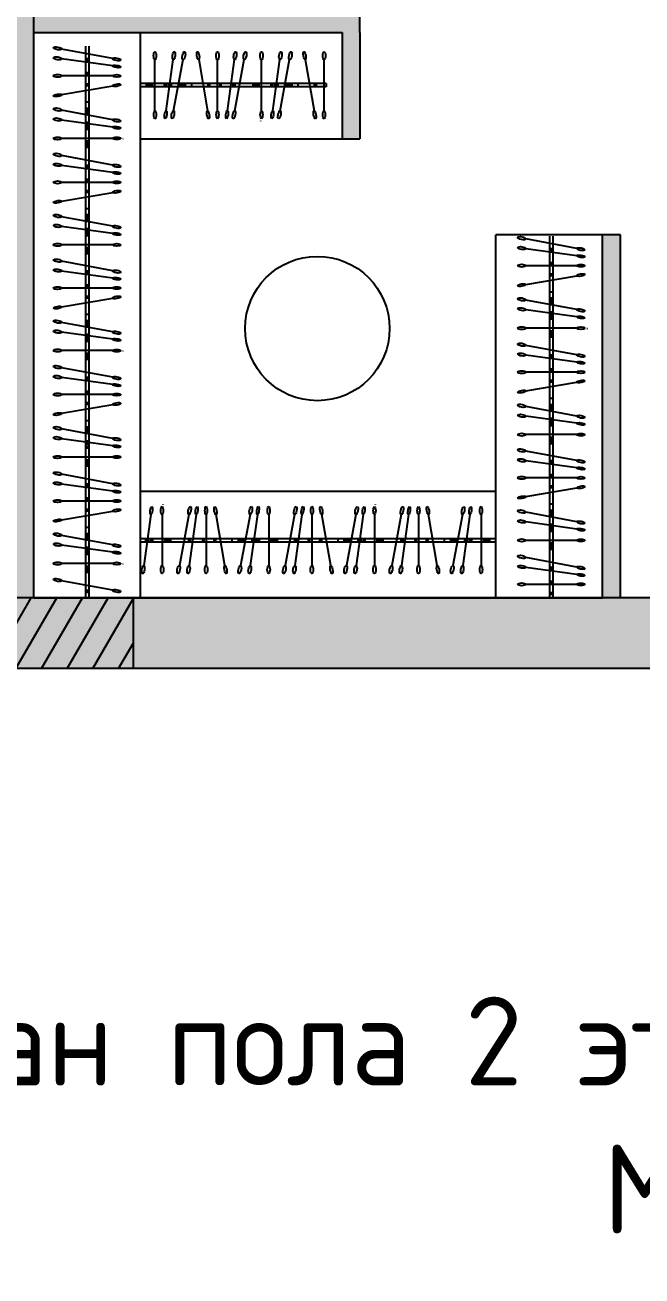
# Model space of a CAD drawing. Header units: inches. Extents: x -59797 to 874375, y -412711 to 5867.
# Drawn here: x 431875 to 435348, y -184021 to -176972 of the extents above; entities that cross this region are included whole.
import ezdxf

# ---------------------------------------------------------------- set-up
doc = ezdxf.new("R2010")
doc.units = ezdxf.units.IN
doc.header["$MEASUREMENT"] = 0
doc.layers.add('freecads.com', color=7, linetype='Continuous')
doc.styles.add('Annotative', font='GOST Common.ttf')
pattern_1 = [(60, (348541.79, -155096.67), (-108.25318, 62.5), [])]

msp = doc.modelspace()

# ---------------------------------------------------------------- hatches: boundary and pattern name
at = {"true_color": 0x939598}
h = msp.add_hatch(color=252, dxfattribs=at)
h.dxf.hatch_style = 1
h.paths.add_polyline_path([(428024.7, -171799.1), (427624.7, -171799.1), (427624.7, -178099.1), (428024.7, -178099.1)])
h.paths.add_polyline_path([(431437.6, -171799.1), (428024.7, -171799.1), (428024.7, -172199.1), (431437.6, -172199.1)])
h.paths.add_polyline_path([(431924.7, -176849.1), (431924.7, -176749.1), (431924.7, -175799.1), (431824.7, -175799.1), (431824.7, -176096.5), (431824.7, -177699.1), (428024.7, -177699.1), (428024.7, -178099.1), (431524.7, -178099.1), (431524.7, -180199.1), (431924.7, -180199.1)])
h.paths.add_polyline_path([(433759.3, -176860), (433659.3, -176860), (433659.3, -176914.2), (431924.7, -176914.2), (431924.7, -177014.2), (433659.3, -177014.2), (433659.3, -177614.2), (433759.3, -177614.2), (433759.3, -177014.2)])
h.paths.add_polyline_path([(437624.7, -175699.1), (437439.7, -175699.1), (433759.3, -175699.1), (433759.3, -175602.2), (433659.3, -175602.2), (433659.3, -175861.6), (433759.3, -175861.6), (433759.3, -175837.2), (433759.3, -175799.1), (437624.7, -175799.1)])
h.paths.add_polyline_path([(438024.7, -175399.1), (438024.7, -174938.5), (437913.8, -174938.5), (437624.7, -174938.5), (437624.7, -175699.1), (437624.7, -175799.1), (438024.7, -175799.1)])
h.paths.add_polyline_path([(437912.2, -180199.1), (436021, -180199.1), (435821, -180199.1), (435433.1, -180199.1), (432482.9, -180199.1), (432482.9, -180599.1), (437912.2, -180599.1)])
h.paths.add_polyline_path([(429124.7, -174199.1), (428424.7, -174199.1), (428424.7, -174299.1), (429124.7, -174299.1)])
h = msp.add_hatch(color=252, dxfattribs=at)
h.dxf.hatch_style = 1
h.paths.add_polyline_path([(432482.9, -180199.1), (431924.7, -180199.1), (431437.6, -180199.1), (431437.6, -180599.1), (432482.9, -180599.1)])
h.paths.add_polyline_path([(438957.5, -180199.1), (438428.5, -180199.1), (438140.1, -180199.1), (437912.2, -180199.1), (437912.2, -180599.1), (438957.5, -180599.1)])
h.paths.add_polyline_path([(440424.7, -180199.1), (440024.7, -180199.1), (438957.5, -180199.1), (438957.5, -180599.1), (440424.7, -180599.1)])
h.paths.add_polyline_path([(440424.7, -175399.1), (440024.7, -175399.1), (440024.7, -175799.1), (440424.7, -175799.1)])
h.paths.add_polyline_path([(440024.7, -175399.1), (439024.7, -175399.1), (439024.7, -175799.1), (440024.7, -175799.1)])
h.paths.add_polyline_path([(439624.7, -171799.1), (438932.3, -171799.1), (438932.3, -172199.1), (439624.7, -172199.1)])
at = {"true_color": 0x636466}
h = msp.add_hatch(dxfattribs=at)
h.set_pattern_fill('ANSI31', color=251, scale=1000, angle=15)
h.set_pattern_definition(pattern_1)
h.paths.add_polyline_path([(439624.7, -172199.1), (439624.7, -171799.1), (438932.3, -171799.1), (438932.3, -172199.1)])
h.paths.add_polyline_path([(440024.7, -175799.1), (440424.7, -175799.1), (440424.7, -175399.1), (440024.7, -175399.1)])
h.paths.add_polyline_path([(435988.1, -179887.1), (435901.6, -179838.5), (435893.8, -179852.4), (435980.3, -179901)])
h.paths.add_polyline_path([(432482.9, -180199.1), (431924.7, -180199.1), (431437.6, -180199.1), (431437.6, -180599.1), (432482.9, -180599.1)])
at = {"true_color": 0x939598}
h = msp.add_hatch(color=252, dxfattribs=at)
h.dxf.hatch_style = 1
h.paths.add_polyline_path([(433759.3, -177014.2), (433659.3, -177014.2), (433659.3, -177614.2), (433759.3, -177614.2)])
h = msp.add_hatch(color=252, dxfattribs=at)
h.dxf.hatch_style = 1
h.paths.add_polyline_path([(435225.9, -178153.8), (435125.9, -178153.8), (435125.9, -180199.1), (435225.9, -180199.1)])
at = {"true_color": 0x636466}
h = msp.add_hatch(dxfattribs=at)
h.set_pattern_fill('ANSI31', color=251, scale=1000, angle=15)
h.set_pattern_definition(pattern_1)
h.paths.add_polyline_path([(438957.5, -180199.1), (438428.5, -180199.1), (437912.2, -180199.1), (437912.2, -180599.1), (438957.5, -180599.1)])
h.paths.add_polyline_path([(432037.7, -194129.6), (432042, -194128.4), (432045.5, -194127.9), (432049.5, -194127.8), (432053.8, -194128.1), (432058.3, -194128.7), (432062.8, -194129.6), (432067.2, -194130.8), (432071.1, -194132.2), (432076.2, -194134.7), (432080.2, -194138.2), (432080.5, -194141.5), (432078.1, -194143.4), (432075.6, -194144.3), (432072.4, -194144.9), (432068.7, -194145.2), (432064.5, -194145.2), (432060, -194144.7), (432055.5, -194144), (432051, -194142.9), (432046.9, -194141.6), (432041.3, -194139.3), (432036.6, -194135.7), (432035.3, -194132.3)])
edge = h.paths.add_edge_path()
edge.add_arc((438827.6, -194260.6), 24.6, 180, 204.4618)
edge.add_arc((438827.6, -194281), 24.6, 155.5382, 180)
edge.add_line((438802.9, -194281), (438802.9, -194260.6))
edge = h.paths.add_edge_path()
edge.add_arc((438827.6, -194281), 24.6, 0, 24.4618)
edge.add_arc((438827.6, -194260.6), 24.6, 335.5382, 360)
edge.add_line((438852.2, -194260.6), (438852.2, -194281))

# ---------------------------------------------------------------- linework, layer by layer
at = {"color": 7}
for p, q in [((431924.7, -180199.1), (431924.7, -176849.1)), ((433759.3, -177014.2), (433759.3, -176849.1)), ((431924.7, -177014.2), (433659.3, -177014.2)), ((432524.7, -180199.1), (432524.7, -177014.2)), ((433659.3, -177014.2), (433659.3, -177614.2)), ((433759.3, -177014.2), (433759.3, -177614.2)), ((432524.7, -177614.2), (433759.3, -177614.2)), ((434525.9, -180199.1), (434525.9, -178153.8)), ((435225.9, -178153.8), (434525.9, -178153.8)), ((435125.9, -180199.1), (435125.9, -178153.8)), ((435125.9, -180199.1), (435125.9, -178153.8)), ((435225.9, -180199.1), (435225.9, -178153.8)), ((432524.7, -179599.1), (433824.7, -179599.1)), ((433824.7, -179599.1), (433824.7, -179599.1)), ((433824.7, -179599.1), (434525.9, -179599.1)), ((431924.7, -180199.1), (431924.7, -180199.1)), ((431924.7, -180199.1), (433824.7, -180199.1)), ((433709.3, -180199.1), (435125.9, -180199.1)), ((433824.7, -180199.1), (433824.7, -180199.1))]:
    msp.add_line(p, q, dxfattribs=at)
for p, q in [((440024.7, -180199.1), (431437.6, -180199.1)), ((432482.9, -180199.1), (432482.9, -180599.1)), ((440424.7, -180599.1), (431437.6, -180599.1))]:
    msp.add_line(p, q)
at = {"color": 0}
for points in [[(432368.1, -177161.7), (432080.4, -177108.2)], [(432214.5, -177092.3), (432214.5, -177692.3)], [(432233.3, -177092.3), (432233.3, -177692.3)], [(432368.1, -177202.8), (432080.4, -177163.2)], [(432214.5, -177161.9), (432233.3, -177161.9)], [(432214.5, -177171.7), (432233.3, -177171.7)], [(432606, -177455.3), (432606, -177167.6)], [(432669.7, -177455.3), (432709.3, -177167.6)], [(432710.9, -177455.3), (432764.3, -177167.6)], [(432852.3, -177167.6), (432901.6, -177455.3)], [(432958.1, -177455.3), (432958.1, -177167.6)], [(433014.2, -177455.3), (433053.8, -177167.6)], [(433055.3, -177455.3), (433108.8, -177167.6)], [(433206, -177455.3), (433206, -177167.6)], [(433269.7, -177455.3), (433309.3, -177167.6)], [(433310.9, -177455.3), (433364.3, -177167.6)], [(433452.3, -177167.6), (433501.6, -177455.3)], [(433558.1, -177455.3), (433558.1, -177167.6)], [(432368.1, -177258.9), (432080.4, -177258.9)], [(432214.5, -177240.5), (432233.3, -177240.5)], [(432214.5, -177247), (432233.3, -177247)], [(432080.4, -177364.7), (432368.1, -177315.4)], [(432214.5, -177304.3), (432233.3, -177304.3)], [(432214.5, -177314.1), (432233.3, -177314.1)], [(433124.7, -177301.7), (432524.7, -177301.7)], [(433124.7, -177320.5), (432524.7, -177320.5)], [(432556.7, -177301.7), (432556.7, -177320.5)], [(432566.6, -177301.7), (432566.6, -177320.5)], [(432576.4, -177301.7), (432576.4, -177320.5)], [(432586.2, -177301.7), (432586.2, -177320.5)], [(432591.1, -177301.7), (432591.1, -177320.5)], [(432658.1, -177301.7), (432658.1, -177320.5)], [(432668.1, -177301.7), (432668.1, -177320.5)], [(432680.1, -177301.7), (432680.1, -177320.5)], [(432682.1, -177301.7), (432682.1, -177320.5)], [(432692.1, -177301.7), (432692.1, -177320.5)], [(432698.1, -177301.7), (432698.1, -177320.5)], [(432740.1, -177301.7), (432740.1, -177320.5)], [(432748.1, -177301.7), (432748.1, -177320.5)], [(432757.3, -177301.7), (432757.3, -177320.5)], [(432768, -177301.7), (432768, -177320.5)], [(432776, -177301.7), (432776, -177320.5)], [(432811.2, -177301.7), (432811.2, -177320.5)], [(432902.9, -177301.7), (432902.9, -177320.5)], [(432912.7, -177301.7), (432912.7, -177320.5)], [(432970, -177301.7), (432970, -177320.5)], [(432976.6, -177301.7), (432976.6, -177320.5)], [(433045.3, -177301.7), (433045.3, -177320.5)], [(433055.1, -177301.7), (433055.1, -177320.5)], [(433570, -177301.7), (433124.7, -177301.7)], [(433570, -177320.5), (433124.7, -177320.5)], [(433156.7, -177301.7), (433156.7, -177320.5)], [(433166.6, -177301.7), (433166.6, -177320.5)], [(433176.4, -177301.7), (433176.4, -177320.5)], [(433186.2, -177301.7), (433186.2, -177320.5)], [(433191.1, -177301.7), (433191.1, -177320.5)], [(433258.1, -177301.7), (433258.1, -177320.5)], [(433268.1, -177301.7), (433268.1, -177320.5)], [(433280.1, -177301.7), (433280.1, -177320.5)], [(433282.1, -177301.7), (433282.1, -177320.5)], [(433292.1, -177301.7), (433292.1, -177320.5)], [(433298.1, -177301.7), (433298.1, -177320.5)], [(433340.1, -177301.7), (433340.1, -177320.5)], [(433348.1, -177301.7), (433348.1, -177320.5)], [(433357.3, -177301.7), (433357.3, -177320.5)], [(433368, -177301.7), (433368, -177320.5)], [(433376, -177301.7), (433376, -177320.5)], [(433411.2, -177301.7), (433411.2, -177320.5)], [(433502.9, -177301.7), (433502.9, -177320.5)], [(433512.7, -177301.7), (433512.7, -177320.5)], [(433570, -177301.7), (433570, -177320.5)], [(432214.5, -177405.8), (432233.3, -177405.8)], [(432368.1, -177506.2), (432080.4, -177452.7)], [(432214.5, -177441), (432233.3, -177441)], [(432214.5, -177449), (432233.3, -177449)], [(432214.5, -177459.8), (432233.3, -177459.8)], [(432214.5, -177469), (432233.3, -177469)], [(432214.5, -177477), (432233.3, -177477)], [(432368.1, -177547.3), (432080.4, -177507.7)], [(432214.5, -177518.9), (432233.3, -177518.9)], [(432214.5, -177524.9), (432233.3, -177524.9)], [(432214.5, -177534.9), (432233.3, -177534.9)], [(432214.5, -177536.9), (432233.3, -177536.9)], [(432214.5, -177548.9), (432233.3, -177548.9)], [(432368.1, -177611.1), (432080.4, -177611.1)], [(432214.5, -177558.9), (432233.3, -177558.9)], [(432214.5, -177625.9), (432233.3, -177625.9)], [(432214.5, -177630.8), (432233.3, -177630.8)], [(432214.5, -177640.6), (432233.3, -177640.6)], [(432214.5, -177650.5), (432233.3, -177650.5)], [(432214.5, -177660.3), (432233.3, -177660.3)], [(432214.5, -177692.3), (432214.5, -178292.3)], [(432233.3, -177692.3), (432233.3, -178292.3)], [(432368.1, -177761.7), (432080.4, -177708.2)], [(432368.1, -177802.8), (432080.4, -177763.2)], [(432214.5, -177761.9), (432233.3, -177761.9)], [(432214.5, -177771.7), (432233.3, -177771.7)], [(432368.1, -177858.9), (432080.4, -177858.9)], [(432214.5, -177840.5), (432233.3, -177840.5)], [(432214.5, -177847), (432233.3, -177847)], [(432214.5, -177904.3), (432233.3, -177904.3)], [(432080.4, -177964.7), (432368.1, -177915.4)], [(432214.5, -177914.1), (432233.3, -177914.1)], [(432214.5, -178005.8), (432233.3, -178005.8)], [(432214.5, -178041), (432233.3, -178041)], [(432368.1, -178106.2), (432080.4, -178052.7)], [(432368.1, -178147.3), (432080.4, -178107.7)], [(432214.5, -178049), (432233.3, -178049)], [(432214.5, -178059.8), (432233.3, -178059.8)], [(432214.5, -178069), (432233.3, -178069)], [(432214.5, -178077), (432233.3, -178077)], [(432214.5, -178118.9), (432233.3, -178118.9)], [(432214.5, -178124.9), (432233.3, -178124.9)], [(432214.5, -178134.9), (432233.3, -178134.9)], [(432214.5, -178136.9), (432233.3, -178136.9)], [(432214.5, -178148.9), (432233.3, -178148.9)], [(432214.5, -178158.9), (432233.3, -178158.9)], [(434981, -178231.1), (434693.3, -178177.7)], [(434827.3, -178161.8), (434827.3, -178761.8)], [(434846.2, -178161.8), (434846.2, -178761.8)], [(432368.1, -178211.1), (432080.4, -178211.1)], [(432214.5, -178225.9), (432233.3, -178225.9)], [(432214.5, -178230.8), (432233.3, -178230.8)], [(432214.5, -178240.6), (432233.3, -178240.6)], [(432214.5, -178250.5), (432233.3, -178250.5)], [(434981, -178272.3), (434693.3, -178232.6)], [(434827.3, -178231.4), (434846.2, -178231.4)], [(434827.3, -178241.2), (434846.2, -178241.2)], [(432368.1, -178357.3), (432080.4, -178303.8)], [(432214.5, -178260.3), (432233.3, -178260.3)], [(432214.5, -178287.9), (432214.5, -178887.9)], [(432233.3, -178287.9), (432233.3, -178887.9)], [(434981, -178328.4), (434693.3, -178328.4)], [(434827.3, -178309.9), (434846.2, -178309.9)], [(434827.3, -178316.5), (434846.2, -178316.5)], [(432368.1, -178398.4), (432080.4, -178358.8)], [(432214.5, -178357.5), (432233.3, -178357.5)], [(432214.5, -178367.3), (432233.3, -178367.3)], [(434693.3, -178434.2), (434981, -178384.8)], [(434827.3, -178373.7), (434846.2, -178373.7)], [(434827.3, -178383.6), (434846.2, -178383.6)], [(432368.1, -178454.6), (432080.4, -178454.6)], [(432214.5, -178436.1), (432233.3, -178436.1)], [(432214.5, -178442.6), (432233.3, -178442.6)], [(432080.4, -178560.4), (432368.1, -178511)], [(432214.5, -178499.9), (432233.3, -178499.9)], [(432214.5, -178509.7), (432233.3, -178509.7)], [(434981, -178575.6), (434693.3, -178522.1)], [(434827.3, -178475.3), (434846.2, -178475.3)], [(434827.3, -178510.4), (434846.2, -178510.4)], [(434827.3, -178518.4), (434846.2, -178518.4)], [(434827.3, -178529.2), (434846.2, -178529.2)], [(434827.3, -178538.4), (434846.2, -178538.4)], [(432214.5, -178601.4), (432233.3, -178601.4)], [(434981, -178616.7), (434693.3, -178577.1)], [(434827.3, -178546.4), (434846.2, -178546.4)], [(434827.3, -178588.4), (434846.2, -178588.4)], [(434827.3, -178594.4), (434846.2, -178594.4)], [(434827.3, -178604.4), (434846.2, -178604.4)], [(434827.3, -178606.4), (434846.2, -178606.4)], [(432368.1, -178701.8), (432080.4, -178648.3)], [(432214.5, -178636.6), (432233.3, -178636.6)], [(432214.5, -178644.6), (432233.3, -178644.6)], [(432214.5, -178655.4), (432233.3, -178655.4)], [(432214.5, -178664.6), (432233.3, -178664.6)], [(432214.5, -178672.6), (432233.3, -178672.6)], [(434981, -178680.5), (434693.3, -178680.5)], [(434827.3, -178618.4), (434846.2, -178618.4)], [(434827.3, -178628.4), (434846.2, -178628.4)], [(432368.1, -178742.9), (432080.4, -178703.3)], [(432214.5, -178714.5), (432233.3, -178714.5)], [(432214.5, -178720.5), (432233.3, -178720.5)], [(432214.5, -178730.5), (432233.3, -178730.5)], [(432214.5, -178732.5), (432233.3, -178732.5)], [(432214.5, -178744.5), (432233.3, -178744.5)], [(434827.3, -178695.4), (434846.2, -178695.4)], [(434827.3, -178700.3), (434846.2, -178700.3)], [(434827.3, -178710.1), (434846.2, -178710.1)], [(434827.3, -178719.9), (434846.2, -178719.9)], [(434827.3, -178729.7), (434846.2, -178729.7)], [(432368.1, -178806.7), (432080.4, -178806.7)], [(432214.5, -178754.5), (432233.3, -178754.5)], [(432214.5, -178821.5), (432233.3, -178821.5)], [(434981, -178831.1), (434693.3, -178777.7)], [(434827.3, -178761.8), (434827.3, -179361.8)], [(434846.2, -178761.8), (434846.2, -179361.8)], [(432214.5, -178826.4), (432233.3, -178826.4)], [(432214.5, -178836.3), (432233.3, -178836.3)], [(432214.5, -178846.1), (432233.3, -178846.1)], [(432214.5, -178855.9), (432233.3, -178855.9)], [(432214.5, -178887.9), (432214.5, -179487.9)], [(432233.3, -178887.9), (432233.3, -179487.9)], [(434981, -178872.3), (434693.3, -178832.6)], [(434827.3, -178831.4), (434846.2, -178831.4)], [(434827.3, -178841.2), (434846.2, -178841.2)], [(432368.1, -178957.3), (432080.4, -178903.8)], [(432368.1, -178998.4), (432080.4, -178958.8)], [(432214.5, -178957.5), (432233.3, -178957.5)], [(434981, -178928.4), (434693.3, -178928.4)], [(434827.3, -178909.9), (434846.2, -178909.9)], [(434827.3, -178916.5), (434846.2, -178916.5)], [(432214.5, -178967.3), (432233.3, -178967.3)], [(434693.3, -179034.2), (434981, -178984.8)], [(434827.3, -178973.7), (434846.2, -178973.7)], [(434827.3, -178983.6), (434846.2, -178983.6)], [(432368.1, -179054.6), (432080.4, -179054.6)], [(432214.5, -179036.1), (432233.3, -179036.1)], [(432214.5, -179042.6), (432233.3, -179042.6)], [(432214.5, -179099.9), (432233.3, -179099.9)], [(434827.3, -179075.3), (434846.2, -179075.3)], [(432080.4, -179160.4), (432368.1, -179111)], [(432214.5, -179109.7), (432233.3, -179109.7)], [(434981, -179175.6), (434693.3, -179122.1)], [(434827.3, -179110.4), (434846.2, -179110.4)], [(434827.3, -179118.4), (434846.2, -179118.4)], [(434827.3, -179129.2), (434846.2, -179129.2)], [(434827.3, -179138.4), (434846.2, -179138.4)], [(434827.3, -179146.4), (434846.2, -179146.4)], [(432214.5, -179201.4), (432233.3, -179201.4)], [(432214.5, -179236.6), (432233.3, -179236.6)], [(432214.5, -179244.6), (432233.3, -179244.6)], [(434981, -179216.7), (434693.3, -179177.1)], [(434827.3, -179188.4), (434846.2, -179188.4)], [(434827.3, -179194.4), (434846.2, -179194.4)], [(434827.3, -179204.4), (434846.2, -179204.4)], [(434827.3, -179206.4), (434846.2, -179206.4)], [(434827.3, -179218.4), (434846.2, -179218.4)], [(434827.3, -179228.4), (434846.2, -179228.4)], [(432368.1, -179301.8), (432080.4, -179248.3)], [(432368.1, -179342.9), (432080.4, -179303.3)], [(432214.5, -179255.4), (432233.3, -179255.4)], [(432214.5, -179264.6), (432233.3, -179264.6)], [(432214.5, -179272.6), (432233.3, -179272.6)], [(432214.5, -179314.5), (432233.3, -179314.5)], [(434981, -179280.5), (434693.3, -179280.5)], [(434827.3, -179295.4), (434846.2, -179295.4)], [(434827.3, -179300.3), (434846.2, -179300.3)], [(434827.3, -179310.1), (434846.2, -179310.1)], [(432214.5, -179320.5), (432233.3, -179320.5)], [(432214.5, -179330.5), (432233.3, -179330.5)], [(432214.5, -179332.5), (432233.3, -179332.5)], [(432214.5, -179344.5), (432233.3, -179344.5)], [(432214.5, -179354.5), (432233.3, -179354.5)], [(434981, -179426.8), (434693.3, -179373.3)], [(434827.3, -179319.9), (434846.2, -179319.9)], [(434827.3, -179329.7), (434846.2, -179329.7)], [(434827.3, -179357.4), (434827.3, -179957.4)], [(434846.2, -179357.4), (434846.2, -179957.4)], [(432368.1, -179406.7), (432080.4, -179406.7)], [(432214.5, -179421.5), (432233.3, -179421.5)], [(432214.5, -179426.4), (432233.3, -179426.4)], [(432214.5, -179436.3), (432233.3, -179436.3)], [(432214.5, -179446.1), (432233.3, -179446.1)], [(432214.5, -179455.9), (432233.3, -179455.9)], [(434981, -179467.9), (434693.3, -179428.3)], [(434827.3, -179427), (434846.2, -179427)], [(434827.3, -179436.8), (434846.2, -179436.8)], [(432368.1, -179557.3), (432080.4, -179503.8)], [(432214.5, -179487.9), (432214.5, -180087.9)], [(432233.3, -179487.9), (432233.3, -180087.9)], [(434981, -179524), (434693.3, -179524)], [(434827.3, -179505.5), (434846.2, -179505.5)], [(434827.3, -179512.1), (434846.2, -179512.1)], [(432368.1, -179598.4), (432080.4, -179558.8)], [(432214.5, -179557.5), (432233.3, -179557.5)], [(432214.5, -179567.3), (432233.3, -179567.3)], [(434693.3, -179629.8), (434981, -179580.4)], [(434827.3, -179569.4), (434846.2, -179569.4)], [(434827.3, -179579.2), (434846.2, -179579.2)], [(432368.1, -179654.6), (432080.4, -179654.6)], [(432214.5, -179636.1), (432233.3, -179636.1)], [(432214.5, -179642.6), (432233.3, -179642.6)], [(432080.4, -179760.4), (432368.1, -179711)], [(432214.5, -179699.9), (432233.3, -179699.9)], [(432214.5, -179709.7), (432233.3, -179709.7)], [(432582.4, -179730.9), (432542.8, -180018.6)], [(432646.2, -179730.9), (432646.2, -180018.6)], [(432796.8, -179730.9), (432743.3, -180018.6)], [(432838, -179730.9), (432798.3, -180018.6)], [(432894.1, -179730.9), (432894.1, -180018.6)], [(432999.9, -180018.6), (432950.5, -179730.9)], [(433141.3, -179730.9), (433087.8, -180018.6)], [(433182.4, -179730.9), (433142.8, -180018.6)], [(433246.2, -179730.9), (433246.2, -180018.6)], [(433392.4, -179730.9), (433339, -180018.6)], [(433433.6, -179730.9), (433394, -180018.6)], [(433489.7, -179730.9), (433489.7, -180018.6)], [(433595.5, -180018.6), (433546.1, -179730.9)], [(433736.9, -179730.9), (433683.4, -180018.6)], [(433778.1, -179730.9), (433738.4, -180018.6)], [(433841.8, -179730.9), (433841.8, -180018.6)], [(433992.4, -179730.9), (433939, -180018.6)], [(434033.6, -179730.9), (433994, -180018.6)], [(434089.7, -179730.9), (434089.7, -180018.6)], [(434195.5, -180018.6), (434146.1, -179730.9)], [(434336.9, -179730.9), (434283.4, -180018.6)], [(434378.1, -179730.9), (434338.4, -180018.6)], [(434441.8, -179730.9), (434441.8, -180018.6)], [(434981, -179771.2), (434693.3, -179717.8)], [(434827.3, -179670.9), (434846.2, -179670.9)], [(434827.3, -179706), (434846.2, -179706)], [(434827.3, -179714), (434846.2, -179714)], [(434827.3, -179724.8), (434846.2, -179724.8)], [(434827.3, -179734), (434846.2, -179734)], [(432214.5, -179801.4), (432233.3, -179801.4)], [(434981, -179812.4), (434693.3, -179772.7)], [(434827.3, -179742), (434846.2, -179742)], [(434827.3, -179784), (434846.2, -179784)], [(434827.3, -179790), (434846.2, -179790)], [(434827.3, -179800), (434846.2, -179800)], [(434827.3, -179802), (434846.2, -179802)], [(432368.1, -179901.8), (432080.4, -179848.3)], [(432214.5, -179836.6), (432233.3, -179836.6)], [(432214.5, -179844.6), (432233.3, -179844.6)], [(432214.5, -179855.4), (432233.3, -179855.4)], [(432214.5, -179864.6), (432233.3, -179864.6)], [(432214.5, -179872.6), (432233.3, -179872.6)], [(432524.7, -179865.7), (432727.5, -179865.7)], [(432554.1, -179884.6), (432554.1, -179865.7)], [(432560.1, -179884.6), (432560.1, -179865.7)], [(432570.1, -179884.6), (432570.1, -179865.7)], [(432572.1, -179884.6), (432572.1, -179865.7)], [(432584.1, -179884.6), (432584.1, -179865.7)], [(432594.1, -179884.6), (432594.1, -179865.7)], [(432661.1, -179884.6), (432661.1, -179865.7)], [(432666, -179884.6), (432666, -179865.7)], [(432675.8, -179884.6), (432675.8, -179865.7)], [(432685.6, -179884.6), (432685.6, -179865.7)], [(432695.4, -179884.6), (432695.4, -179865.7)], [(432727.5, -179865.7), (433327.5, -179865.7)], [(432797, -179884.6), (432797, -179865.7)], [(432806.9, -179884.6), (432806.9, -179865.7)], [(432875.6, -179884.6), (432875.6, -179865.7)], [(432882.2, -179884.6), (432882.2, -179865.7)], [(432939.4, -179884.6), (432939.4, -179865.7)], [(432949.3, -179884.6), (432949.3, -179865.7)], [(433040.9, -179884.6), (433040.9, -179865.7)], [(433076.1, -179884.6), (433076.1, -179865.7)], [(433084.1, -179884.6), (433084.1, -179865.7)], [(433094.9, -179884.6), (433094.9, -179865.7)], [(433104.1, -179884.6), (433104.1, -179865.7)], [(433112.1, -179884.6), (433112.1, -179865.7)], [(433154.1, -179884.6), (433154.1, -179865.7)], [(433160.1, -179884.6), (433160.1, -179865.7)], [(433170.1, -179884.6), (433170.1, -179865.7)], [(433172.1, -179884.6), (433172.1, -179865.7)], [(433184.1, -179884.6), (433184.1, -179865.7)], [(433194.1, -179884.6), (433194.1, -179865.7)], [(433261.1, -179884.6), (433261.1, -179865.7)], [(433266, -179884.6), (433266, -179865.7)], [(433275.8, -179884.6), (433275.8, -179865.7)], [(433285.6, -179884.6), (433285.6, -179865.7)], [(433295.4, -179884.6), (433295.4, -179865.7)], [(433323.1, -179865.7), (433923.1, -179865.7)], [(433392.7, -179884.6), (433392.7, -179865.7)], [(433402.5, -179884.6), (433402.5, -179865.7)], [(433471.2, -179884.6), (433471.2, -179865.7)], [(433477.8, -179884.6), (433477.8, -179865.7)], [(433535.1, -179884.6), (433535.1, -179865.7)], [(433544.9, -179884.6), (433544.9, -179865.7)], [(433636.6, -179884.6), (433636.6, -179865.7)], [(433671.7, -179884.6), (433671.7, -179865.7)], [(433679.7, -179884.6), (433679.7, -179865.7)], [(433690.5, -179884.6), (433690.5, -179865.7)], [(433699.7, -179884.6), (433699.7, -179865.7)], [(433707.7, -179884.6), (433707.7, -179865.7)], [(433749.7, -179884.6), (433749.7, -179865.7)], [(433755.7, -179884.6), (433755.7, -179865.7)], [(433765.7, -179884.6), (433765.7, -179865.7)], [(433767.7, -179884.6), (433767.7, -179865.7)], [(433779.7, -179884.6), (433779.7, -179865.7)], [(433789.7, -179884.6), (433789.7, -179865.7)], [(433856.7, -179884.6), (433856.7, -179865.7)], [(433861.6, -179884.6), (433861.6, -179865.7)], [(433871.4, -179884.6), (433871.4, -179865.7)], [(433881.2, -179884.6), (433881.2, -179865.7)], [(433891, -179884.6), (433891, -179865.7)], [(433923.1, -179865.7), (434523.1, -179865.7)], [(433992.7, -179884.6), (433992.7, -179865.7)], [(434002.5, -179884.6), (434002.5, -179865.7)], [(434071.2, -179884.6), (434071.2, -179865.7)], [(434077.8, -179884.6), (434077.8, -179865.7)], [(434135.1, -179884.6), (434135.1, -179865.7)], [(434144.9, -179884.6), (434144.9, -179865.7)], [(434236.6, -179884.6), (434236.6, -179865.7)], [(434271.7, -179884.6), (434271.7, -179865.7)], [(434279.7, -179884.6), (434279.7, -179865.7)], [(434290.5, -179884.6), (434290.5, -179865.7)], [(434299.7, -179884.6), (434299.7, -179865.7)], [(434307.7, -179884.6), (434307.7, -179865.7)], [(434349.7, -179884.6), (434349.7, -179865.7)], [(434355.7, -179884.6), (434355.7, -179865.7)], [(434365.7, -179884.6), (434365.7, -179865.7)], [(434367.7, -179884.6), (434367.7, -179865.7)], [(434379.7, -179884.6), (434379.7, -179865.7)], [(434389.7, -179884.6), (434389.7, -179865.7)], [(434456.7, -179884.6), (434456.7, -179865.7)], [(434461.6, -179884.6), (434461.6, -179865.7)], [(434471.4, -179884.6), (434471.4, -179865.7)], [(434481.2, -179884.6), (434481.2, -179865.7)], [(434491, -179884.6), (434491, -179865.7)], [(434981, -179876.1), (434693.3, -179876.1)], [(434827.3, -179814), (434846.2, -179814)], [(434827.3, -179824), (434846.2, -179824)], [(432368.1, -179942.9), (432080.4, -179903.3)], [(432214.5, -179914.5), (432233.3, -179914.5)], [(432214.5, -179920.5), (432233.3, -179920.5)], [(432214.5, -179930.5), (432233.3, -179930.5)], [(432214.5, -179932.5), (432233.3, -179932.5)], [(432214.5, -179944.5), (432233.3, -179944.5)], [(432524.7, -179884.6), (432727.5, -179884.6)], [(432727.5, -179884.6), (433327.5, -179884.6)], [(433323.1, -179884.6), (433923.1, -179884.6)], [(433923.1, -179884.6), (434523.1, -179884.6)], [(434827.3, -179891), (434846.2, -179891)], [(434827.3, -179895.9), (434846.2, -179895.9)], [(434827.3, -179905.7), (434846.2, -179905.7)], [(434827.3, -179915.5), (434846.2, -179915.5)], [(434827.3, -179925.4), (434846.2, -179925.4)], [(432368.1, -180006.7), (432080.4, -180006.7)], [(432214.5, -179954.5), (432233.3, -179954.5)], [(432214.5, -180021.5), (432233.3, -180021.5)], [(434981, -180026.8), (434693.3, -179973.3)], [(434827.3, -179957.4), (434827.3, -180199.1)], [(434846.2, -179957.4), (434846.2, -180199.1)], [(432214.5, -180026.4), (432233.3, -180026.4)], [(432214.5, -180036.3), (432233.3, -180036.3)], [(432214.5, -180046.1), (432233.3, -180046.1)], [(432214.5, -180055.9), (432233.3, -180055.9)], [(432214.5, -180087.9), (432214.5, -180199.1)], [(432233.3, -180087.9), (432233.3, -180199.1)], [(434981, -180067.9), (434693.3, -180028.3)], [(434827.3, -180027), (434846.2, -180027)], [(434827.3, -180036.8), (434846.2, -180036.8)], [(432368.1, -180157.3), (432080.4, -180103.8)], [(432214.5, -180157.5), (432233.3, -180157.5)], [(434981, -180124), (434693.3, -180124)], [(434827.3, -180105.5), (434846.2, -180105.5)], [(434827.3, -180112.1), (434846.2, -180112.1)], [(432214.5, -180167.3), (432233.3, -180167.3)], [(434827.3, -180169.4), (434846.2, -180169.4)], [(434827.3, -180179.2), (434846.2, -180179.2)]]:
    msp.add_lwpolyline(points, dxfattribs=at)
at = {"color": 7}
msp.add_circle((433520.4, -178682.5), 406.7, dxfattribs=at)
at = {"color": 0}
for centre, major_axis, ratio in [((432058, -177104), (22.4, -4.2), 0.342238), ((432606, -177145.2), (0, -22.4), 0.343682), ((432712.4, -177145.2), (-3.1, -22.4), 0.344848), ((432768.5, -177145.2), (-4.2, -22.4), 0.342238), ((432848.4, -177145.2), (3.8, -22.4), 0.291091), ((432958.1, -177145.2), (0, -22.4), 0.343682), ((433056.9, -177145.2), (-3.1, -22.4), 0.344848), ((433113, -177145.2), (-4.2, -22.4), 0.342238), ((433206, -177145.2), (0, -22.4), 0.343682), ((433312.4, -177145.2), (-3.1, -22.4), 0.344848), ((433368.5, -177145.2), (-4.2, -22.4), 0.342238), ((433448.4, -177145.2), (3.8, -22.4), 0.291091), ((433558.1, -177145.2), (0, -22.4), 0.343682), ((432058, -177160.1), (22.4, -3.1), 0.344848), ((432390.5, -177165.8), (22.4, -4.2), 0.321065), ((432390.5, -177205.9), (22.4, -3.1), 0.274598), ((432058, -177258.9), (22.4, 0), 0.343682), ((432390.5, -177258.9), (22.4, 0), 0.30303), ((432390.5, -177311.5), (22.4, 3.8), 0.291091), ((432058, -177368.6), (22.4, 3.8), 0.291091), ((432058, -177448.5), (22.4, -4.2), 0.342238), ((432606, -177477.7), (0, -22.4), 0.30303), ((432666.6, -177477.7), (-3.1, -22.4), 0.274598), ((432706.7, -177477.7), (-4.2, -22.4), 0.321065), ((432905.5, -177477.7), (3.8, -22.4), 0.291091), ((432958.1, -177477.7), (0, -22.4), 0.30303), ((433011.1, -177477.7), (-3.1, -22.4), 0.274598), ((433051.2, -177477.7), (-4.2, -22.4), 0.321065), ((433206, -177477.7), (0, -22.4), 0.30303), ((433266.6, -177477.7), (-3.1, -22.4), 0.274598), ((433306.7, -177477.7), (-4.2, -22.4), 0.321065), ((433505.5, -177477.7), (3.8, -22.4), 0.291091), ((433558.1, -177477.7), (0, -22.4), 0.30303), ((432058, -177504.6), (22.4, -3.1), 0.344848), ((432390.5, -177510.3), (22.4, -4.2), 0.321065), ((432390.5, -177550.4), (22.4, -3.1), 0.274598), ((432058, -177611.1), (22.4, 0), 0.343682), ((432390.5, -177611.1), (22.4, 0), 0.30303), ((432058, -177704), (22.4, -4.2), 0.342238), ((432058, -177760.1), (22.4, -3.1), 0.344848), ((432390.5, -177765.8), (22.4, -4.2), 0.321065), ((432390.5, -177805.9), (22.4, -3.1), 0.274598), ((432058, -177858.9), (22.4, 0), 0.343682), ((432390.5, -177911.5), (22.4, 3.8), 0.291091), ((432390.5, -177858.9), (22.4, 0), 0.30303), ((432058, -177968.6), (22.4, 3.8), 0.291091), ((432058, -178048.5), (22.4, -4.2), 0.342238), ((432058, -178104.6), (22.4, -3.1), 0.344848), ((432390.5, -178110.3), (22.4, -4.2), 0.321065), ((432390.5, -178150.4), (22.4, -3.1), 0.274598), ((434670.9, -178173.5), (22.4, -4.2), 0.342238), ((432058, -178211.1), (22.4, 0), 0.343682), ((432390.5, -178211.1), (22.4, 0), 0.30303), ((434670.9, -178229.6), (22.4, -3.1), 0.344848), ((435003.4, -178235.3), (22.4, -4.2), 0.321065), ((432058, -178299.7), (22.4, -4.2), 0.342238), ((434670.9, -178328.4), (22.4, 0), 0.343682), ((435003.4, -178275.3), (22.4, -3.1), 0.274598), ((435003.4, -178328.4), (22.4, 0), 0.30303), ((432058, -178355.7), (22.4, -3.1), 0.344848), ((432390.5, -178361.5), (22.4, -4.2), 0.321065), ((432390.5, -178401.5), (22.4, -3.1), 0.274598), ((435003.4, -178381), (22.4, 3.8), 0.291091), ((432058, -178454.6), (22.4, 0), 0.343682), ((432390.5, -178454.6), (22.4, 0), 0.30303), ((434670.9, -178438), (22.4, 3.8), 0.291091), ((432390.5, -178507.1), (22.4, 3.8), 0.291091), ((434670.9, -178518), (22.4, -4.2), 0.342238), ((432058, -178564.2), (22.4, 3.8), 0.291091), ((434670.9, -178574), (22.4, -3.1), 0.344848), ((435003.4, -178579.8), (22.4, -4.2), 0.321065), ((435003.4, -178619.8), (22.4, -3.1), 0.274598), ((432058, -178644.1), (22.4, -4.2), 0.342238), ((434670.9, -178680.5), (22.4, 0), 0.343682), ((435003.4, -178680.5), (22.4, 0), 0.30303), ((432058, -178700.2), (22.4, -3.1), 0.344848), ((432390.5, -178705.9), (22.4, -4.2), 0.321065), ((432390.5, -178746), (22.4, -3.1), 0.274598), ((432058, -178806.7), (22.4, 0), 0.343682), ((432390.5, -178806.7), (22.4, 0), 0.30303), ((434670.9, -178773.5), (22.4, -4.2), 0.342238), ((434670.9, -178829.6), (22.4, -3.1), 0.344848), ((432058, -178899.7), (22.4, -4.2), 0.342238), ((435003.4, -178835.3), (22.4, -4.2), 0.321065), ((435003.4, -178875.3), (22.4, -3.1), 0.274598), ((432058, -178955.7), (22.4, -3.1), 0.344848), ((432390.5, -178961.5), (22.4, -4.2), 0.321065), ((434670.9, -178928.4), (22.4, 0), 0.343682), ((435003.4, -178928.4), (22.4, 0), 0.30303), ((432390.5, -179001.5), (22.4, -3.1), 0.274598), ((434670.9, -179038), (22.4, 3.8), 0.291091), ((435003.4, -178981), (22.4, 3.8), 0.291091), ((432058, -179054.6), (22.4, 0), 0.343682), ((432390.5, -179107.1), (22.4, 3.8), 0.291091), ((432390.5, -179054.6), (22.4, 0), 0.30303), ((432058, -179164.2), (22.4, 3.8), 0.291091), ((434670.9, -179118), (22.4, -4.2), 0.342238), ((434670.9, -179174), (22.4, -3.1), 0.344848), ((435003.4, -179179.8), (22.4, -4.2), 0.321065), ((432058, -179244.1), (22.4, -4.2), 0.342238), ((435003.4, -179219.8), (22.4, -3.1), 0.274598), ((432058, -179300.2), (22.4, -3.1), 0.344848), ((432390.5, -179305.9), (22.4, -4.2), 0.321065), ((434670.9, -179280.5), (22.4, 0), 0.343682), ((435003.4, -179280.5), (22.4, 0), 0.30303), ((432390.5, -179346), (22.4, -3.1), 0.274598), ((434670.9, -179369.1), (22.4, -4.2), 0.342238), ((432058, -179406.7), (22.4, 0), 0.343682), ((432390.5, -179406.7), (22.4, 0), 0.30303), ((434670.9, -179425.2), (22.4, -3.1), 0.344848), ((435003.4, -179430.9), (22.4, -4.2), 0.321065), ((432058, -179499.7), (22.4, -4.2), 0.342238), ((434670.9, -179524), (22.4, 0), 0.343682), ((435003.4, -179471), (22.4, -3.1), 0.274598), ((435003.4, -179524), (22.4, 0), 0.30303), ((432058, -179555.7), (22.4, -3.1), 0.344848), ((432390.5, -179561.5), (22.4, -4.2), 0.321065), ((432390.5, -179601.5), (22.4, -3.1), 0.274598), ((435003.4, -179576.6), (22.4, 3.8), 0.291091), ((432058, -179654.6), (22.4, 0), 0.343682), ((432390.5, -179654.6), (22.4, 0), 0.30303), ((434670.9, -179633.7), (22.4, 3.8), 0.291091), ((432390.5, -179707.1), (22.4, 3.8), 0.291091), ((432585.5, -179708.5), (3.1, 22.4), 0.274598), ((432646.2, -179708.5), (0, 22.4), 0.30303), ((432801, -179708.5), (4.2, 22.4), 0.321065), ((432841, -179708.5), (3.1, 22.4), 0.274598), ((432894.1, -179708.5), (0, 22.4), 0.30303), ((432946.7, -179708.5), (-3.8, 22.4), 0.291091), ((433145.5, -179708.5), (4.2, 22.4), 0.321065), ((433185.5, -179708.5), (3.1, 22.4), 0.274598), ((433246.2, -179708.5), (0, 22.4), 0.30303), ((433396.6, -179708.5), (4.2, 22.4), 0.321065), ((433436.7, -179708.5), (3.1, 22.4), 0.274598), ((433489.7, -179708.5), (0, 22.4), 0.30303), ((433542.3, -179708.5), (-3.8, 22.4), 0.291091), ((433741.1, -179708.5), (4.2, 22.4), 0.321065), ((433781.1, -179708.5), (3.1, 22.4), 0.274598), ((433841.8, -179708.5), (0, 22.4), 0.30303), ((433996.6, -179708.5), (4.2, 22.4), 0.321065), ((434036.7, -179708.5), (3.1, 22.4), 0.274598), ((434089.7, -179708.5), (0, 22.4), 0.30303), ((434142.3, -179708.5), (-3.8, 22.4), 0.291091), ((434341.1, -179708.5), (4.2, 22.4), 0.321065), ((434381.1, -179708.5), (3.1, 22.4), 0.274598), ((434441.8, -179708.5), (0, 22.4), 0.30303), ((434670.9, -179713.6), (22.4, -4.2), 0.342238), ((432058, -179764.2), (22.4, 3.8), 0.291091), ((434670.9, -179769.7), (22.4, -3.1), 0.344848), ((435003.4, -179775.4), (22.4, -4.2), 0.321065), ((435003.4, -179815.4), (22.4, -3.1), 0.274598), ((432058, -179844.1), (22.4, -4.2), 0.342238), ((434670.9, -179876.1), (22.4, 0), 0.343682), ((435003.4, -179876.1), (22.4, 0), 0.30303), ((432058, -179900.2), (22.4, -3.1), 0.344848), ((432390.5, -179905.9), (22.4, -4.2), 0.321065), ((432390.5, -179946), (22.4, -3.1), 0.274598), ((432058, -180006.7), (22.4, 0), 0.343682), ((432390.5, -180006.7), (22.4, 0), 0.30303), ((432539.7, -180041), (3.1, 22.4), 0.344848), ((432646.2, -180041), (0, 22.4), 0.343682), ((432739.2, -180041), (4.2, 22.4), 0.342238), ((432795.3, -180041), (3.1, 22.4), 0.344848), ((432894.1, -180041), (0, 22.4), 0.343682), ((433003.7, -180041), (-3.8, 22.4), 0.291091), ((433083.7, -180041), (4.2, 22.4), 0.342238), ((433139.7, -180041), (3.1, 22.4), 0.344848), ((433246.2, -180041), (0, 22.4), 0.343682), ((433334.8, -180041), (4.2, 22.4), 0.342238), ((433390.9, -180041), (3.1, 22.4), 0.344848), ((433489.7, -180041), (0, 22.4), 0.343682), ((433599.3, -180041), (-3.8, 22.4), 0.291091), ((433679.3, -180041), (4.2, 22.4), 0.342238), ((433735.4, -180041), (3.1, 22.4), 0.344848), ((433841.8, -180041), (0, 22.4), 0.343682), ((433934.8, -180041), (4.2, 22.4), 0.342238), ((433990.9, -180041), (3.1, 22.4), 0.344848), ((434089.7, -180041), (0, 22.4), 0.343682), ((434199.3, -180041), (-3.8, 22.4), 0.291091), ((434279.3, -180041), (4.2, 22.4), 0.342238), ((434335.4, -180041), (3.1, 22.4), 0.344848), ((434441.8, -180041), (0, 22.4), 0.343682), ((434670.9, -179969.1), (22.4, -4.2), 0.342238), ((434670.9, -180025.2), (22.4, -3.1), 0.344848), ((435003.4, -180030.9), (22.4, -4.2), 0.321065), ((432058, -180099.7), (22.4, -4.2), 0.342238), ((435003.4, -180071), (22.4, -3.1), 0.274598), ((432390.5, -180161.5), (22.4, -4.2), 0.321065), ((434670.9, -180124), (22.4, 0), 0.343682), ((435003.4, -180124), (22.4, 0), 0.30303)]:
    msp.add_ellipse(centre, major_axis=major_axis, ratio=ratio, dxfattribs=at)
at = {"layer": 'freecads.com', "color": 7}
for p, q in [((433202.4, -177514.7), (433202.4, -177512.5)), ((432427.6, -177614.6), (432425.3, -177614.6)), ((435040.4, -178684), (435038.2, -178684)), ((432427.6, -178810.2), (432425.3, -178810.2)), ((432649.7, -179671.5), (432649.7, -179673.7)), ((433845.3, -179671.5), (433845.3, -179673.7)), ((432427.6, -180010.2), (432425.3, -180010.2))]:
    msp.add_line(p, q, dxfattribs=at)

# ---------------------------------------------------------------- texts
at = {"color": 7, "insert": (430880.1, -182447.6), "char_height": 500, "attachment_point": 1, "style": 'Annotative'}
msp.add_mtext_dynamic_manual_height_columns('План пола 2 этажа\\P              М 1:100', width=8308.347, gutter_width=11072.2, heights=[0], dxfattribs=at)

doc.saveas('drawing.dxf')
